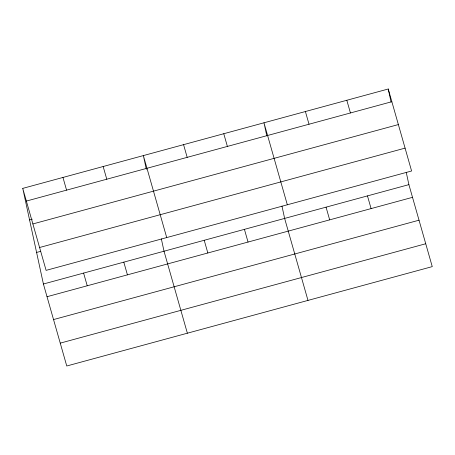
<?xml version="1.0" encoding="UTF-8"?>
<svg xmlns="http://www.w3.org/2000/svg" width="455" height="455" viewBox="0 0 455 455"><rect width="100%" height="100%" fill="white"/><g stroke="black" fill="none" stroke-linecap="round" stroke-linejoin="round"><path stroke-width="0.68" d="M22.75 188.381L388.24 89.004L411.593 170.989L46.103 270.367L22.75 188.381L43.407 284.011L66.76 365.996L432.25 266.619L408.897 184.633L406.23 172.286M26.367 201.076L391.857 101.704M29.564 219.936L32.294 219.196M32.879 223.945L398.37 124.568M39.591 247.503L405.081 148.125M36.588 252.451L40.677 251.342M43.407 284.011L408.897 184.633M47.024 296.711L412.514 197.333M53.536 319.575L419.027 220.197M60.248 343.133L425.738 243.755M346.818 100.265L350.435 112.965M367.475 195.895L371.092 208.595M305.396 111.526L309.013 124.226M326.053 207.156L329.67 219.856M287.327 204.778L263.974 122.793L266.789 135.823M307.984 300.408L284.631 218.423L281.964 206.069M223.769 133.725L227.386 146.419M244.426 229.354L248.043 242.049M183.564 144.656L187.181 157.35M204.221 240.286L207.838 252.98M166.718 237.573L143.359 155.587L146.328 169.305M187.369 333.202L164.016 251.217L161.349 238.864M103.16 166.519L106.777 179.213M123.811 262.148L127.428 274.843M62.955 177.45L66.572 190.144M83.606 273.08L87.224 285.774M388.24 89.004L391.055 102.039"/></g></svg>
